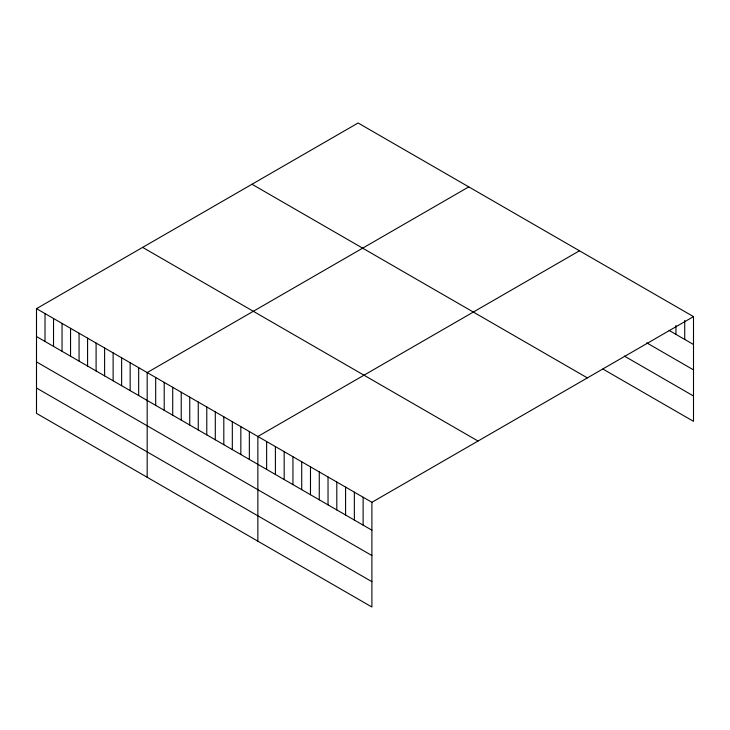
<?xml version="1.0" encoding="UTF-8"?>
<svg xmlns="http://www.w3.org/2000/svg" width="730" height="730" viewBox="0 0 730 730"><rect width="100%" height="100%" fill="white"/><g stroke="black" fill="none" stroke-linecap="round" stroke-linejoin="round"><path stroke-width="1.09" d="M36.5 308.662L371.899 502.304L371.899 607.013L36.5 413.381L36.5 308.662L358.101 122.987L693.5 316.619L693.5 421.338L602.861 369.006M468.788 186.889L147.177 372.565L147.177 477.274M579.465 250.782L257.863 436.467L257.863 541.176M371.899 502.304L693.5 316.619M669.136 330.444L693.5 344.505M646.716 342.854L693.5 369.864M624.296 356.03L693.5 395.988M251.978 184.261L587.367 377.894M142.633 247.388L478.022 441.029M36.5 336.548L371.899 530.19M36.5 361.898L371.899 555.539M36.5 388.022L371.899 581.664M684.731 320.479L684.731 339.441M675.953 325.452L675.953 334.376M363.12 497.239L363.12 525.125M354.351 492.175L354.351 520.061M345.582 487.111L345.582 514.997M336.804 482.046L336.804 509.932M328.035 476.982L328.035 504.868M319.265 471.918L319.265 499.804M310.487 466.853L310.487 494.739M301.718 461.789L301.718 489.675M292.949 456.724L292.949 484.611M284.18 451.66L284.18 479.546M275.402 446.596L275.402 474.482M266.632 441.531L266.632 469.417M249.35 431.549L249.35 459.435M240.836 426.63L240.836 454.516M232.322 421.721L232.322 449.607M223.809 416.803L223.809 444.689M215.295 411.884L215.295 439.77M206.782 406.975L206.782 434.861M198.259 402.057L198.259 429.943M189.745 397.138L189.745 425.024M181.232 392.22L181.232 420.115M172.718 387.311L172.718 415.197M164.204 382.392L164.204 410.278M155.691 377.474L155.691 405.36M138.663 367.646L138.663 395.532M130.15 362.728L130.15 390.614M121.636 357.819L121.636 385.705M113.123 352.9L113.123 380.786M104.609 347.982L104.609 375.868M96.095 343.073L96.095 370.959M87.582 338.154L87.582 366.04M79.068 333.236L79.068 361.122M70.554 328.327L70.554 356.213M62.041 323.408L62.041 351.294M53.527 318.49L53.527 346.376M45.014 313.581L45.014 341.467"/></g></svg>
